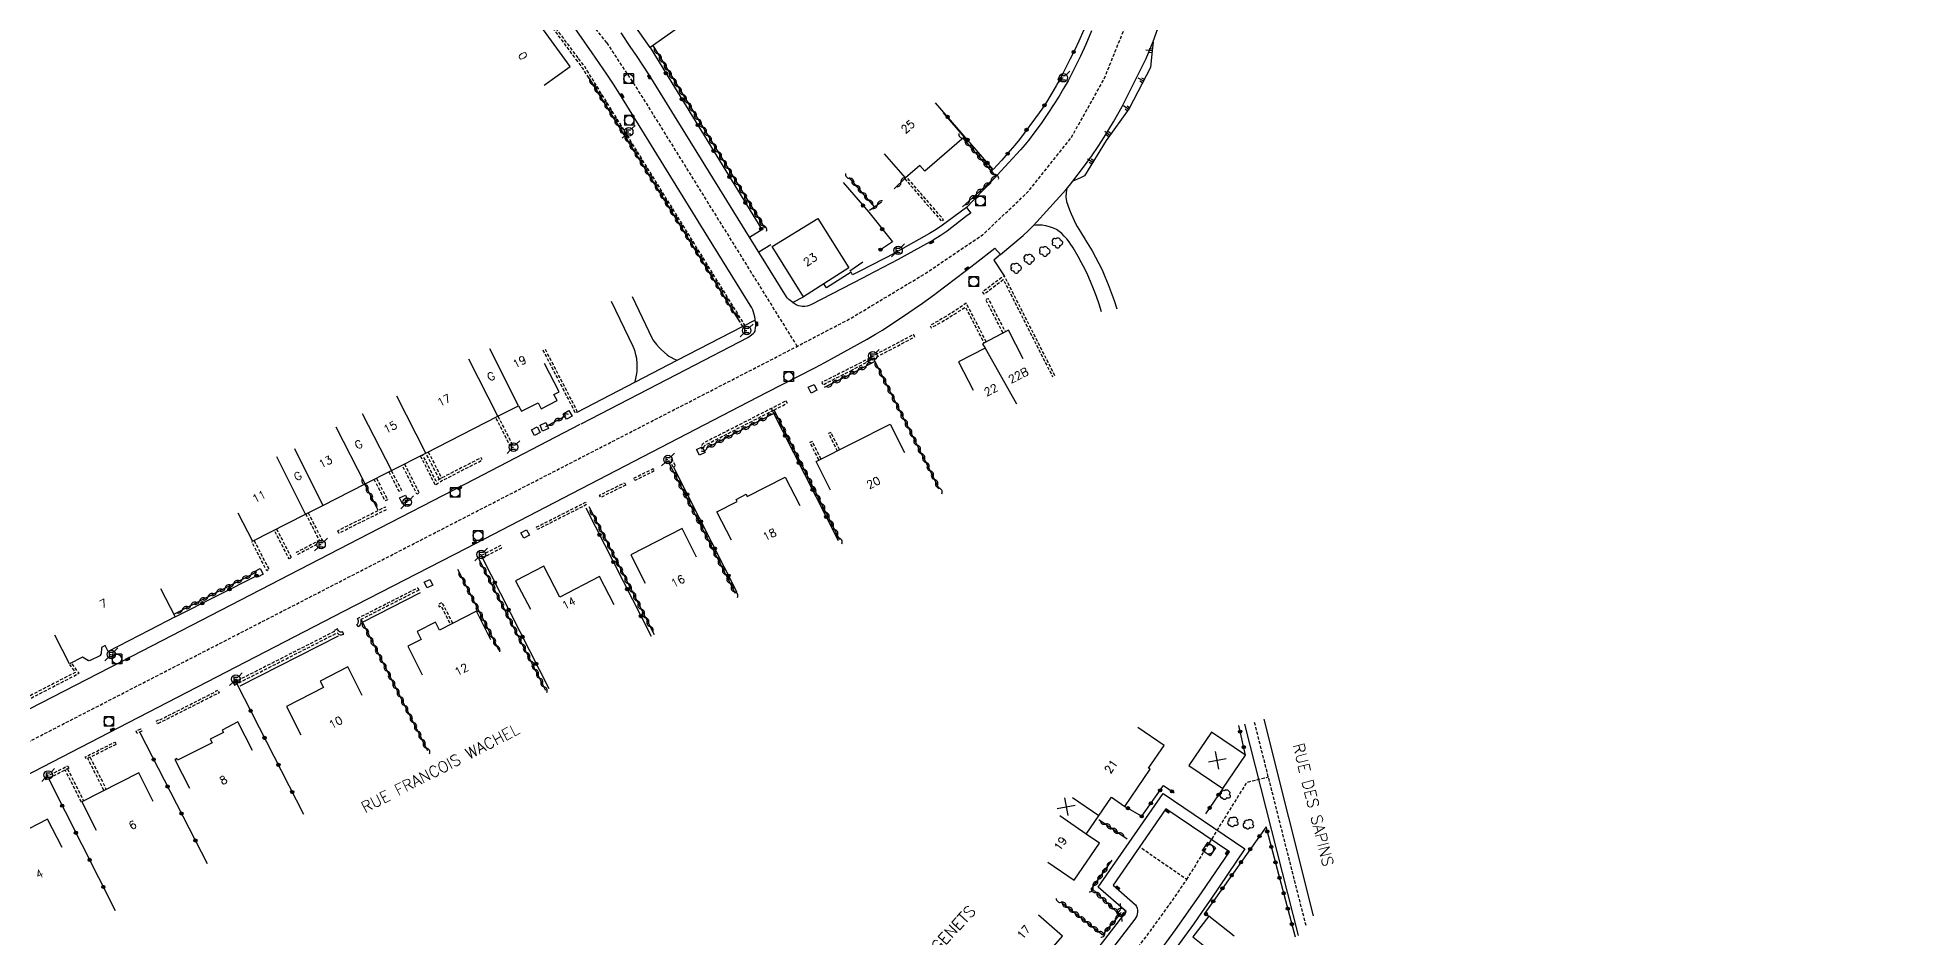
# Model space of a CAD drawing. Header units: millimetres. Extents: x 95999 to 97000, y 132000 to 133000.
# Drawn here: x 96500.4 to 96794.2, y 132411.4 to 132552.1 of the extents above; entities that cross this region are included whole.
import ezdxf
from ezdxf.enums import TextEntityAlignment as Align

# ---------------------------------------------------------------- set-up
doc = ezdxf.new("R2010")
doc.units = ezdxf.units.MM
doc.linetypes.add('DASHED', pattern=[0.75, 0.5, -0.25])
doc.layers.get('0').update_dxf_attribs({"linetype": 'CONTINUOUS'})
for name, color, linetype in [('W0001', 6, 'DASHED'), ('W0008', 7, 'CONTINUOUS'), ('W0100', 7, 'CONTINUOUS'), ('W0112', 1, 'DASHED'), ('W0211', 2, 'CONTINUOUS'), ('W0300', 7, 'CONTINUOUS'), ('W0310', 3, 'CONTINUOUS'), ('W0322', 7, 'CONTINUOUS'), ('W0330', 7, 'CONTINUOUS'), ('W0334', 7, 'CONTINUOUS'), ('W0400', 7, 'CONTINUOUS'), ('W0420', 7, 'CONTINUOUS'), ('W0471', 7, 'CONTINUOUS'), ('W0989', 7, 'CONTINUOUS'), ('W0991', 7, 'CONTINUOUS'), ('W1102', 7, 'CONTINUOUS')]:
    doc.layers.add(name, color=color, linetype=linetype)
doc.styles.get("Standard").update_dxf_attribs({"font": 'romans.shx', "width": 0.85})

# ---------------------------------------------------------------- blocks, each defined once
blk = doc.blocks.new('T300')
for p, q in [((-0.8, 0.51), (-0.86, 0.34)), ((-0.86, 0.34), (-0.86, 0.17)), ((-0.86, 0.17), (-0.74, 0.06)), ((-0.69, 0.63), (-0.8, 0.51)), ((-0.8, -0.06), (-0.74, 0.06)), ((-0.74, 0.06), (-0.69, 0.11)), ((-0.57, 0.69), (-0.69, 0.63)), ((-0.46, 0.69), (-0.57, 0.69)), ((-0.29, 0.63), (-0.46, 0.69)), ((-0.29, 0.63), (-0.17, 0.74)), ((-0.23, 0.57), (-0.29, 0.63)), ((-0.17, 0.74), (-0.06, 0.8)), ((-0.06, 0.8), (0.06, 0.8)), ((0.06, 0.8), (0.23, 0.74)), ((0.23, 0.74), (0.34, 0.63)), ((0.34, 0.63), (0.4, 0.51)), ((0.46, 0.46), (0.34, 0.46)), ((0.4, 0.51), (0.4, 0.46)), ((0.57, 0.4), (0.46, 0.46)), ((0.57, 0.4), (0.69, 0.29)), ((0.69, 0.29), (0.74, 0.17)), ((0.74, 0.06), (0.69, -0.17)), ((0.74, 0.17), (0.74, 0.06)), ((-0.8, -0.17), (-0.8, -0.06)), ((-0.8, -0.23), (-0.8, -0.17)), ((-0.74, -0.34), (-0.8, -0.23)), ((-0.69, -0.4), (-0.74, -0.34)), ((-0.51, -0.46), (-0.69, -0.4)), ((-0.4, -0.46), (-0.51, -0.46)), ((-0.4, -0.46), (-0.34, -0.46)), ((-0.34, -0.46), (-0.34, -0.4)), ((-0.34, -0.51), (-0.34, -0.46)), ((-0.29, -0.63), (-0.34, -0.51)), ((-0.17, -0.74), (-0.29, -0.63)), ((-0.06, -0.8), (-0.17, -0.74)), ((0.06, -0.8), (-0.06, -0.8)), ((0.17, -0.74), (0.06, -0.8)), ((0.23, -0.69), (0.17, -0.74)), ((0.29, -0.46), (0.23, -0.46)), ((0.29, -0.63), (0.23, -0.69)), ((0.46, -0.4), (0.29, -0.46)), ((0.34, -0.51), (0.29, -0.63)), ((0.34, -0.51), (0.34, -0.46)), ((0.57, -0.34), (0.46, -0.4)), ((0.63, -0.29), (0.57, -0.34)), ((0.69, -0.17), (0.63, -0.29))]:
    blk.add_line(p, q)
blk = doc.blocks.new('T400')
for p, q in [((-0.15, 0.3), (0.15, 0.3)), ((-0.15, -0.25), (-0.15, 0.3)), ((-0.15, 0.15), (0.15, 0.15)), ((-0.15, 0), (0.15, 0)), ((0.15, 0.3), (0.15, -0.25)), ((-0.15, -0.15), (0.15, -0.15)), ((-0.15, -0.25), (-0.15, -0.3)), ((-0.15, -0.3), (0.15, -0.3)), ((0.15, -0.3), (0.15, -0.25))]:
    blk.add_line(p, q)
blk = doc.blocks.new('T420')
for p, q in [((0.75, 0.75), (-0.75, 0.75)), ((-0.75, 0.75), (-0.75, -0.75)), ((0.75, 0.75), (0.75, -0.75)), ((0.75, -0.75), (-0.75, -0.75))]:
    blk.add_line(p, q)
blk.add_ellipse((0, 0), major_axis=(-0.53, 0.53), ratio=1, start_param=3.926991, end_param=10.210176)
blk = doc.blocks.new('T471')
for p, q in [((-0.333334, 0.333334), (-0.333334, -0.333334)), ((-0.333334, 0.333334), (0.333334, 0.333334)), ((-0.333334, 0), (0, 0)), ((0.500001, 0.500001), (1.000002, 1.000002)), ((-0.500001, -0.500001), (-1.000002, -1.000002)), ((-0.333334, -0.333334), (0.333334, -0.333334))]:
    blk.add_line(p, q)
blk.add_ellipse((0, 0), major_axis=(0.471405, 0.471405), ratio=1, start_param=5.4977871438, end_param=11.780972451)
blk = doc.blocks.new('t322o')
at = {"color": 0, "linetype": 'Continuous'}
for radius in [0.25, 0.15]:
    blk.add_circle((0, 0), radius, dxfattribs=at)
blk = doc.blocks.new('t310o')
at = {"color": 0, "linetype": 'Continuous'}
for centre, start, end in [((-0.5, 0.38), 216.8699, 323.1304), ((0.5, -0.37), 36.8699, 143.1303)]:
    blk.add_arc(centre, 0.625, start, end, dxfattribs=at)
blk = doc.blocks.new('t991o')
at = {"color": 0, "linetype": 'Continuous'}
for p, q in [((-1, 1), (1, -1)), ((-1, -1), (1, 1))]:
    blk.add_line(p, q, dxfattribs=at)
blk = doc.blocks.new('t211o')
at = {"color": 0, "linetype": 'Continuous'}
for p, q in [((-0.29, 0.5), (-0.29, 0)), ((0, 1), (0, 0)), ((0.29, 0.5), (0.29, 0))]:
    blk.add_line(p, q, dxfattribs=at)
blk = doc.blocks.new('t112o')
at = {"color": 0, "linetype": 'Continuous'}
for p, q in [((-0.5, 0.5), (0.5, 0.5)), ((-0.5, -0.5), (-0.5, 0.5)), ((0.5, 0.5), (0.5, -0.5)), ((0.5, -0.5), (-0.5, -0.5))]:
    blk.add_line(p, q, dxfattribs=at)
blk = doc.blocks.new('t330o')
at = {"color": 0, "linetype": 'Continuous'}
for p, q in [((0.25, -0.25), (-0.25, 0.25)), ((-0.25, -0.25), (0.25, 0.25)), ((-0.25, 0.25), (-0.25, -0.25)), ((0.25, 0.25), (-0.25, 0.25)), ((0.25, -0.25), (0.25, 0.25)), ((-0.25, -0.25), (0.25, -0.25)), ((-0.25, -0.25), (-0.25, -0.25))]:
    blk.add_line(p, q, dxfattribs=at)

msp = doc.modelspace()

# ---------------------------------------------------------------- linework, layer by layer
at = {"layer": 'W0001', "flags": 128}
for points in [[(96488.79, 132436.78), (96615.78, 132502.15), (96627.32, 132508.17), (96638.92, 132515.15), (96648.05, 132521.3), (96655.24, 132528.13), (96661.87, 132536.49), (96666.99, 132545.62), (96670.77, 132555.01), (96673.27, 132563.36), (96675.14, 132571.99), (96676.58, 132585.27), (96679.93, 132613.83), (96683.1, 132641.82), (96687.37, 132674), (96689.3, 132688.72), (96691.39, 132698.32), (96693.9, 132706.19), (96697.27, 132714.28), (96700.96, 132721.08), (96704.73, 132726.58), (96709.5, 132731.77), (96715.2, 132736.84), (96721.81, 132741.55), (96727.83, 132744.85), (96737.14, 132749.28), (96778.84, 132768.54), (96794.21, 132780.5)], [(96589.28, 132551.28), (96594.79, 132542.88), (96619.01, 132503.84)], [(96698.54, 132413.29), (96690.47, 132445.16)], [(96679.91, 132420.47), (96689.33, 132435.7), (96692.66, 132436.54)]]:
    msp.add_lwpolyline(points, dxfattribs=at)
for points in [[(96589.28, 132551.28), (96533.41, 132624.01, 0.387901), (96512.11, 132627.74), (96473.01, 132600.24), (96436.04, 132574.25), (96427.83, 132568.46), (96388.22, 132540.52)], [(96547.82, 132321.72), (96597.75, 132346.36), (96603.16, 132349.04, 0.045221), (96619.01, 132359.09), (96628.81, 132366.42, 0.080887), (96679.67, 132420.12), (96679.91, 132420.47), (96672.54, 132425.56)]]:
    msp.add_lwpolyline(points, format="xyb", dxfattribs=at)
at = {"layer": 'W0008'}
for points in [[(96587.03, 132549.73), (96584.63, 132553.16), (96582.83, 132555.57)], [(96697.36, 132411.75), (96688.96, 132444.78)], [(96699.73, 132414.83), (96691.98, 132445.55)]]:
    msp.add_lwpolyline(points, dxfattribs=at)
at = {"layer": 'W0008', "flags": 128}
for points in [[(96490.87, 132432.77), (96511.55, 132443.49), (96548.23, 132462.44), (96567.36, 132472.31), (96614.27, 132496.61), (96621.81, 132500.5), (96623.34, 132501.31), (96624.87, 132502.14), (96629.99, 132504.97), (96630.23, 132505.1), (96631.29, 132505.73), (96632.35, 132506.39), (96633.84, 132507.35), (96635.32, 132508.33), (96638.63, 132510.6), (96640.47, 132511.93), (96640.73, 132512.13), (96645.27, 132515.58), (96646.85, 132516.8), (96649.9, 132519.19), (96650.81, 132518.18), (96654.34, 132521.16), (96655.17, 132521.94), (96655.96, 132522.75), (96658.5, 132525.53), (96661.02, 132528.32), (96661.58, 132528.97), (96662.13, 132529.65), (96663.63, 132531.62), (96665.09, 132533.62), (96666.08, 132535.07), (96667.02, 132536.55), (96668.44, 132538.93), (96669.8, 132541.34), (96670.18, 132542.06), (96673.13, 132547.99), (96673.54, 132548.85), (96673.93, 132549.71), (96674.3, 132550.59), (96674.64, 132551.47), (96675.65, 132554.28)], [(96665.04, 132553.14), (96664.12, 132551.02), (96663.29, 132549.2), (96662.43, 132547.41), (96661.91, 132546.37), (96661.36, 132545.35), (96660.67, 132544.15), (96659.95, 132542.96), (96659.1, 132541.6), (96658.22, 132540.26), (96657.14, 132538.69), (96656.03, 132537.14), (96655.35, 132536.25), (96654.65, 132535.39), (96653.91, 132534.56), (96648.47, 132528.63), (96647.65, 132527.76), (96645.5, 132525.56), (96646.15, 132524.68), (96645.62, 132524.27), (96642.45, 132521.84), (96641.38, 132521.12), (96640.28, 132520.45), (96635.29, 132517.65), (96634.8, 132517.39), (96630.03, 132514.92), (96629.35, 132514.56), (96621.16, 132510.32), (96620.89, 132510.2), (96620.6, 132510.12), (96620.22, 132510.07), (96619.84, 132510.06), (96619.54, 132510.1), (96619.25, 132510.18), (96618.89, 132510.33), (96618.56, 132510.52), (96618.14, 132510.83), (96617.75, 132511.16), (96617.55, 132511.37), (96617.38, 132511.6), (96611.6, 132520.91), (96595.92, 132546.27), (96595.9, 132546.3), (96593.93, 132549.29), (96593.07, 132550.56), (96591.52, 132552.83)], [(96585.28, 132491.71), (96601.68, 132500.2), (96611.31, 132505.24), (96611.71, 132505.48), (96612.18, 132505.83), (96612.29, 132505.94), (96612.38, 132506.07), (96612.45, 132506.21), (96612.49, 132506.36), (96612.54, 132506.69), (96612.57, 132507.03), (96612.56, 132507.36), (96612.54, 132507.69), (96612.42, 132508.43), (96612.24, 132509.16), (96612.11, 132509.53), (96611.93, 132509.88), (96605.09, 132520.96), (96591.35, 132543.24), (96590.32, 132544.83), (96589.28, 132546.41), (96588.16, 132548.07), (96587.03, 132549.73)], [(96661.18, 132528.54), (96661.08, 132527.88), (96661.03, 132527.21), (96661.06, 132526.85), (96661.14, 132526.5), (96661.61, 132525.18), (96661.86, 132524.55), (96662.58, 132522.94), (96662.78, 132522.55), (96663.28, 132521.76), (96664.05, 132520.56), (96664.11, 132520.46), (96665.11, 132518.75), (96665.66, 132517.78), (96666.18, 132516.79), (96666.67, 132515.78), (96667.12, 132514.76), (96667.63, 132513.52), (96668.11, 132512.27), (96668.56, 132511), (96668.97, 132509.72)], [(96645.5, 132525.56), (96641.76, 132522.76), (96640.76, 132522.08), (96639.72, 132521.46), (96634.72, 132518.66), (96634.27, 132518.41), (96628.93, 132515.65), (96627.66, 132515), (96627.45, 132515.41), (96623.62, 132512.96), (96623.18, 132513.61)], [(96666.59, 132509.25), (96666.2, 132510.45), (96665.79, 132511.63), (96665.34, 132512.81), (96664.87, 132513.97), (96664.43, 132514.97), (96663.96, 132515.95), (96663.46, 132516.91), (96662.94, 132517.86), (96662.14, 132519.25), (96662.07, 132519.37), (96661.81, 132519.77), (96661.53, 132520.15), (96661.16, 132520.62), (96660.77, 132521.08), (96660.39, 132521.46), (96659.98, 132521.8), (96659.54, 132522.08), (96659.07, 132522.32), (96658.78, 132522.43), (96658.48, 132522.52), (96657.89, 132522.65), (96657.29, 132522.76), (96657.03, 132522.79), (96656.77, 132522.8), (96656.36, 132522.78), (96655.96, 132522.75)], [(96611.6, 132520.91), (96613.5, 132522.1)], [(96614.92, 132519.72), (96613.07, 132518.54)], [(96650.81, 132518.18), (96649.76, 132517.29), (96651.39, 132514.88)], [(96593.71, 132498.32), (96593.85, 132498.81), (96593.96, 132499.31), (96594.01, 132499.61), (96594.03, 132499.92), (96594.04, 132500.67), (96594.03, 132501.41), (96594.01, 132501.67), (96593.97, 132501.93), (96593.85, 132502.49), (96593.7, 132503.05), (96593.57, 132503.43), (96593.41, 132503.79), (96590.04, 132510.83)], [(96593.27, 132511.62), (96596.37, 132505.08), (96596.48, 132504.87), (96596.62, 132504.67), (96597.04, 132504.14), (96597.49, 132503.63), (96597.84, 132503.28), (96598.73, 132502.49), (96599, 132502.29), (96599.28, 132502.13), (96599.78, 132501.89), (96600.3, 132501.69)], [(96618.3, 132510.69), (96620.01, 132511.6)], [(96584.5, 132493.61), (96584.68, 132493.57), (96600.3, 132501.69), (96610.5, 132506.93), (96612.52, 132508)], [(96486.72, 132440.79), (96515.18, 132455.47), (96550.53, 132473.75), (96568.71, 132483.13), (96585.11, 132491.66)]]:
    msp.add_lwpolyline(points, dxfattribs=at)
at = {"layer": 'W0008'}
msp.add_lwpolyline([(96630.66, 132363.97, 0.080905), (96682.21, 132418.4), (96686.56, 132424.83), (96676.66, 132431.53), (96668.42, 132419.6), (96671.88, 132416.55, -0.343927), (96671.77, 132414.29), (96666.2, 132407.05, -0.063707)], format="xyb", dxfattribs=at)
at = {"layer": 'W0100'}
for points in [[(96579.5, 132544.67), (96583.55, 132547.61), (96576.91, 132556.77), (96572.86, 132553.83)], [(96658.2, 132423.22), (96662.32, 132420.39), (96666.28, 132426.17), (96664.2, 132427.6), (96668.14, 132433.36), (96670.23, 132431.92), (96674.2, 132437.71), (96673.94, 132437.88), (96676.37, 132441.44), (96672.25, 132444.26)], [(96642.93, 132399.08), (96646.7, 132395.79), (96651.32, 132401.09), (96649.43, 132402.73), (96654.01, 132407.99), (96655.9, 132406.35), (96660.5, 132411.62), (96656.73, 132414.91)], [(96687.3, 132411.63), (96683.38, 132414.73), (96680.83, 132411.5), (96684.76, 132408.41)]]:
    msp.add_lwpolyline(points, dxfattribs=at)
at = {"layer": 'W0100', "flags": 128}
for points in [[(96600.15, 132553.44), (96596.05, 132550.58), (96593.49, 132554.25), (96593.49, 132554.25)], [(96641.85, 132540.32), (96645.13, 132536.54), (96645.13, 132536.54), (96638.99, 132531.24), (96638.99, 132531.24), (96638.22, 132532.13), (96635.95, 132530.16), (96632.68, 132533.94)], [(96654.37, 132501.9), (96652.07, 132506.34), (96648, 132504.24), (96648.39, 132503.56), (96644.25, 132501.42), (96646.55, 132496.98)], [(96531.66, 132477.8), (96533.95, 132473.36), (96542.22, 132477.62), (96544.94, 132478.94), (96551.56, 132482.32), (96555.65, 132484.43), (96561.01, 132487.15), (96572.25, 132492.9), (96575.52, 132494.55), (96575.97, 132493.69), (96578.56, 132495), (96579.04, 132494.06), (96581.53, 132495.35), (96581.53, 132495.35), (96581.04, 132496.32), (96581.85, 132496.74), (96579.56, 132501.18)], [(96624.26, 132481.37), (96622, 132485.83), (96633.57, 132491.69), (96635.83, 132487.23)], [(96608.76, 132473.52), (96606.5, 132477.97), (96609.66, 132479.58), (96609.48, 132479.91), (96611.07, 132480.74), (96611.07, 132480.74), (96611.25, 132480.38), (96617.18, 132483.39), (96619.45, 132478.93)], [(96603.32, 132470.88), (96601.05, 132475.34), (96593.03, 132471.25), (96595.3, 132466.79)], [(96590.43, 132463.41), (96588.13, 132467.85), (96581.96, 132464.65), (96579.45, 132469.48), (96579.45, 132469.48), (96575.04, 132467.19), (96577.35, 132462.76)], [(96519.58, 132465.97), (96521.87, 132461.53), (96517.84, 132459.45), (96511.4, 132456.15), (96510.93, 132457.05), (96510.35, 132456.76), (96510.35, 132456.76), (96510.27, 132455.7), (96510.13, 132455.63), (96510.18, 132455.53), (96508.49, 132454.65), (96508.44, 132454.75), (96508.29, 132454.68), (96507.37, 132455.25), (96507.37, 132455.25), (96505.33, 132454.21), (96503.06, 132458.66)], [(96571.2, 132457.97), (96568.92, 132462.42), (96563.17, 132459.47), (96562.54, 132460.71), (96559.65, 132459.24), (96559.65, 132459.24), (96560.28, 132458.02), (96558.19, 132456.95), (96560.47, 132452.5)], [(96551.09, 132449.27), (96548.81, 132453.72), (96544.49, 132451.51), (96544.49, 132451.51), (96545.01, 132450.49), (96539.23, 132447.53), (96541.51, 132443.08)], [(96533.95, 132440.66), (96531.66, 132445.11), (96529.22, 132443.85), (96529.42, 132443.45), (96527.35, 132442.4), (96527.62, 132441.86), (96522.34, 132439.22), (96522.22, 132439.16), (96522.11, 132439.39), (96521.79, 132439.24), (96524.08, 132434.79)], [(96518.42, 132432.69), (96516.16, 132437.15), (96507.27, 132432.65), (96509.53, 132428.19)], [(96504.21, 132425.48), (96501.93, 132429.93), (96492.98, 132425.34), (96495.25, 132420.89)]]:
    msp.add_lwpolyline(points, dxfattribs=at)
for points in [[(96622.26, 132523.84), (96627.12, 132516.12), (96620.01, 132511.6), (96615.15, 132519.42)], [(96680.25, 132438.31), (96685.56, 132434.73), (96689.09, 132439.95), (96683.79, 132443.53)]]:
    msp.add_lwpolyline(points, close=True, dxfattribs=at)
at = {"layer": 'W0112'}
msp.add_lwpolyline([(96584.8, 132548.95), (96576.23, 132560.46), (96575.91, 132560.23), (96584.46, 132548.69)], dxfattribs=at)
at = {"layer": 'W0112', "flags": 128}
for points in [[(96584.46, 132548.69), (96585.49, 132547.33), (96610.5, 132506.93), (96610.86, 132507.15), (96585.84, 132547.57), (96584.8, 132548.95)], [(96635.83, 132530.06), (96641.6, 132523.38), (96641.91, 132523.64), (96636.13, 132530.32)], [(96659.31, 132499.25), (96651.39, 132514.88), (96647.97, 132512.32), (96648.21, 132512), (96651.24, 132514.27), (96658.95, 132499.07)], [(96651.21, 132505.9), (96648.49, 132511.16), (96648.84, 132511.34), (96651.57, 132506.08)], [(96648.59, 132504.54), (96645.46, 132510.57), (96644.08, 132509.64), (96642.68, 132508.76), (96641.24, 132507.9), (96639.78, 132507.08), (96639.97, 132506.73), (96641.44, 132507.55), (96642.89, 132508.42), (96644.3, 132509.31), (96645.31, 132509.98), (96648.23, 132504.35)], [(96579.29, 132503.29), (96584.32, 132493.52), (96584.68, 132493.7), (96579.64, 132503.47)], [(96572.29, 132492.92), (96574.56, 132488.44), (96574.2, 132488.26), (96571.94, 132492.74)], [(96625.67, 132487.69), (96624.3, 132490.39), (96623.94, 132490.21), (96625.31, 132487.51)], [(96561.39, 132487.34), (96563.48, 132483.25)], [(96622.77, 132486.22), (96621.38, 132488.97), (96621.02, 132488.79), (96622.41, 132486.04)], [(96555.62, 132484.41), (96557.21, 132481.34), (96556.85, 132481.16), (96555.26, 132484.23)], [(96557.68, 132485.46), (96559.99, 132480.91), (96559.63, 132480.73), (96557.32, 132485.28)], [(96560.16, 132486.72), (96562.46, 132482.18), (96563.48, 132482.8), (96569.86, 132486.07), (96569.68, 132486.43), (96563.29, 132483.15), (96562.62, 132482.75), (96560.52, 132486.9)], [(96563.13, 132483.05), (96561.03, 132487.16)], [(96553.3, 132483.22), (96555.05, 132479.84), (96554.69, 132479.66), (96552.95, 132483.03)], [(96542.62, 132477.83), (96544.92, 132473.37), (96541.01, 132471.29), (96540.83, 132471.64), (96544.39, 132473.54), (96542.27, 132477.65)], [(96534.18, 132473.48), (96536.52, 132468.94), (96536.16, 132468.76), (96533.82, 132473.3)], [(96537.69, 132475.29), (96540.01, 132470.78), (96539.66, 132470.6), (96537.34, 132475.11)], [(96565.24, 132460.53), (96563.57, 132463.79), (96562.95, 132463.49), (96563.12, 132463.13), (96563.39, 132463.26), (96564.88, 132460.35)], [(96505.34, 132454.12), (96506.25, 132452.86), (96493.91, 132446.5), (96494.09, 132446.14), (96506.84, 132452.72), (96505.67, 132454.35)], [(96507.2, 132432.61), (96504.67, 132437.61)], [(96505.03, 132437.79), (96507.56, 132432.79)], [(96510.73, 132434.4), (96508.2, 132439.4)], [(96508.56, 132439.58), (96511.09, 132434.58)]]:
    msp.add_lwpolyline(points, dxfattribs=at)
for points in [[(96627.4, 132500.03), (96637.4, 132505.32), (96637.21, 132505.67), (96631.05, 132502.42), (96631.07, 132502.35), (96622.87, 132498.18), (96623.05, 132497.82)], [(96615.4, 132493.87), (96617.5, 132494.96), (96617.32, 132495.32), (96614.98, 132494.11), (96607.43, 132490.26), (96604.45, 132488.73), (96604.33, 132488.64), (96604.19, 132488.48), (96604.13, 132488.37), (96604.08, 132488.12), (96604.09, 132487.97), (96604.16, 132487.79), (96604.51, 132487.97), (96604.48, 132488.07), (96604.48, 132488.08), (96604.51, 132488.25), (96604.6, 132488.35), (96604.64, 132488.37), (96604.64, 132488.37), (96607.61, 132489.9)], [(96596.71, 132484.36), (96593.69, 132482.88), (96593.52, 132483.24), (96596.54, 132484.72)], [(96599.68, 132484.93), (96599.3, 132485.65), (96598.94, 132485.46), (96598.76, 132485.81), (96599.47, 132486.19), (96600.03, 132485.12)], [(96592.26, 132482.16), (96588.35, 132480.21), (96588.17, 132480.57), (96592.08, 132482.52)], [(96547.24, 132474.99), (96547.41, 132474.63), (96554.9, 132478.36), (96554.72, 132478.72)], [(96586.14, 132479.1), (96578.46, 132475.2), (96578.28, 132475.56), (96585.96, 132479.46)], [(96569.83, 132470.77), (96572.89, 132472.33), (96572.71, 132472.69), (96569.65, 132471.13)], [(96519.4, 132444.97), (96519.11, 132444.82), (96518.89, 132445.26), (96519.25, 132445.45), (96519.29, 132445.36), (96519.37, 132445.4), (96528.2, 132449.86), (96528.17, 132449.93), (96528.53, 132450.11), (96528.75, 132449.69), (96528.73, 132449.68), (96528.73, 132449.68), (96528.73, 132449.68), (96519.4, 132444.97), (96519.4, 132444.97)], [(96516.64, 132443.67), (96515.93, 132443.33), (96515.76, 132443.69), (96516.47, 132444.03)], [(96512.63, 132441.61), (96507.99, 132439.3), (96507.82, 132439.65), (96512.45, 132441.97)], [(96505.23, 132437.89), (96501.69, 132436.08), (96501.51, 132436.44), (96505.04, 132438.25)]]:
    msp.add_lwpolyline(points, close=True, dxfattribs=at)
at = {"layer": 'W0112'}
for points in [[(96550.89, 132460.78), (96550.87, 132460.58), (96550.82, 132460.4), (96550.72, 132460.24), (96550.59, 132460.1), (96550.44, 132460), (96550.24, 132460.34), (96550.33, 132460.41), (96550.41, 132460.49), (96550.45, 132460.56), (96550.47, 132460.64), (96550.49, 132460.78), (96550.48, 132460.94), (96550.43, 132461.1), (96550.32, 132461.29), (96559.75, 132466.1), (96559.93, 132465.74), (96550.85, 132461.11)], [(96547.25, 132458.94), (96547.45, 132458.8), (96547.63, 132458.74), (96547.83, 132458.73), (96548.01, 132458.77), (96548.19, 132458.84), (96548, 132459.19), (96547.9, 132459.15), (96547.79, 132459.13), (96547.71, 132459.13), (96547.64, 132459.16), (96547.5, 132459.25), (96547.37, 132459.38), (96547.28, 132459.5), (96547.21, 132459.66), (96546.67, 132459.38), (96546.73, 132459.26), (96531.65, 132451.6), (96531.31, 132451.43), (96531.27, 132451.51), (96530.91, 132451.33), (96531.14, 132450.89), (96531.78, 132451.22), (96547.15, 132459.03)]]:
    msp.add_lwpolyline(points, close=True, dxfattribs=at)
at = {"layer": 'W0211', "flags": 128}
msp.add_lwpolyline([(96674.66, 132551.37), (96674.51, 132550.07), (96674.22, 132547.44), (96670.91, 132541.02), (96667.29, 132536.04), (96663.93, 132530.48), (96663.29, 132530.18), (96662.13, 132529.65)], dxfattribs=at)
at = {"layer": 'W0310', "flags": 128}
for points in [[(96596.47, 132550.85), (96613.92, 132522.36)], [(96610.03, 132507.75), (96586.44, 132545.95)], [(96644.85, 132525.67), (96650.13, 132530.4), (96644.95, 132536.39)], [(96631.19, 132525.57), (96627.15, 132530.24)], [(96634.17, 132528.45), (96635.95, 132530.16)], [(96630.35, 132525.11), (96632.2, 132526.43)], [(96631.16, 132501.46), (96627.63, 132499.59), (96623.28, 132497.38)], [(96631, 132501.76), (96641.23, 132481.58)], [(96615.62, 132493.43), (96607.84, 132489.46), (96604.87, 132487.93)], [(96615.37, 132493.93), (96625.67, 132473.62)], [(96579.78, 132491.32), (96582.94, 132493)], [(96599.03, 132485.51), (96609.35, 132465.26)], [(96553.57, 132478.22), (96551.49, 132482.28)], [(96586.49, 132478.78), (96596.69, 132458.77)], [(96569.27, 132470.66), (96579.74, 132450.1)], [(96521.64, 132461.97), (96534.64, 132468.59)], [(96565.97, 132469.01), (96572.42, 132456.34)], [(96550.9, 132461.06), (96561.3, 132440.65)]]:
    msp.add_lwpolyline(points, dxfattribs=at)
at = {"layer": 'W0310'}
for points in [[(96560.16, 132465.29), (96551.08, 132460.67)], [(96532.01, 132450.77), (96547.37, 132458.58)], [(96666.18, 132429.85), (96670.59, 132426.83)], [(96660.29, 132416.92), (96666.79, 132411.86), (96669.47, 132414.98), (96665.05, 132419.06), (96668.26, 132423.49)]]:
    msp.add_lwpolyline(points, dxfattribs=at)
at = {"layer": 'W0322', "flags": 128}
for points in [[(96663.8, 132553.3), (96663.02, 132551.53), (96662.35, 132550.09), (96661.66, 132548.67), (96660.97, 132547.32), (96660.27, 132545.98), (96659.48, 132544.55), (96658.66, 132543.13), (96657.97, 132542), (96657.26, 132540.89), (96656.87, 132540.34), (96653.75, 132536.17), (96653.06, 132535.29), (96652.34, 132534.43), (96651.03, 132532.94), (96649.68, 132531.47), (96640.64, 132541.92)], [(96596.05, 132550.58), (96613.5, 132522.1)], [(96626.21, 132529.43), (96630.22, 132524.81), (96633.91, 132520.2), (96631.88, 132518.84)], [(96627.25, 132515.63), (96629.31, 132517.03)], [(96614.98, 132494.11), (96625.44, 132473.5)], [(96599.72, 132484.93), (96609.63, 132465.4)], [(96586, 132478.59), (96596.22, 132458.53)], [(96569.65, 132471.13), (96580.23, 132450.35)], [(96521.87, 132461.53), (96534.87, 132468.14)], [(96531.49, 132451.08), (96541.92, 132430.72)], [(96516.32, 132443.47), (96526.86, 132423.01)], [(96502.06, 132436.26), (96512.49, 132415.65)]]:
    msp.add_lwpolyline(points, dxfattribs=at)
at = {"layer": 'W0322'}
for points in [[(96689.09, 132439.95), (96688.02, 132444.55)], [(96670.24, 132431.92), (96672.87, 132430.37), (96676.26, 132435.17), (96677.96, 132434.04)], [(96685.56, 132434.73), (96682.83, 132430.73)], [(96696.88, 132411.45), (96692.29, 132428.71), (96682.73, 132415.23), (96683.38, 132414.73)]]:
    msp.add_lwpolyline(points, dxfattribs=at)
at = {"layer": 'W0334'}
msp.add_lwpolyline([(96664.81, 132408.13), (96670.43, 132415.42, 0.150918), (96670.46, 132415.46), (96666.08, 132419.31), (96676.2, 132433.95), (96689, 132425.3), (96683.66, 132417.42, -0.080916), (96631.72, 132362.57)], format="xyb", dxfattribs=at)
at = {"layer": 'W1102', "flags": 128}
for points in [[(96575.52, 132494.55), (96571.01, 132503.47)], [(96648.39, 132503.56), (96653.31, 132494.86)], [(96572.25, 132492.9), (96567.72, 132501.81)], [(96551.09, 132493.33), (96555.65, 132484.43)], [(96561.01, 132487.15), (96556.47, 132496.06)], [(96551.56, 132482.32), (96546.99, 132491.21)], [(96540.49, 132487.89), (96544.94, 132478.94)], [(96542.22, 132477.62), (96537.76, 132486.57)], [(96662.04, 132433.3), (96666.17, 132430.48)], [(96664.2, 132427.6), (96660.07, 132430.42)]]:
    msp.add_lwpolyline(points, dxfattribs=at)

# ---------------------------------------------------------------- block references
at = {"layer": 'W0112'}
for p, rotation in [((96621.44, 132497.2), 205.4304602067169), ((96583.18, 132493.11), 28.62752190909692), ((96578.21, 132490.58), 27.7683905844539), ((96579.52, 132491.25), 24.04926460013906), ((96603.98, 132487.48), 206.9695463044627), ((96557.6, 132479.91), 26.27722591141719), ((96576.56, 132474.5), 208.0493564030266), ((96534.94, 132468.41), 27.60497301489257), ((96561.45, 132466.74), 206.8630099012611)]:
    msp.add_blockref('t112o', p, dxfattribs=dict(at, rotation=rotation))
at = {"layer": 'W0211'}
for p, rotation in [((96674.51, 132550.07), 83.55803505999025), ((96673.14, 132545.35), 62.77585730417021), ((96670.84, 132540.91), 53.95384033045649), ((96667.9, 132536.87), 53.95384033050676), ((96665.24, 132532.64), 58.85168618128453)]:
    msp.add_blockref('t211o', p, dxfattribs=dict(at, rotation=rotation))
at = {"layer": 'W0300'}
for p in [(96659.73, 132520), (96653.29, 132516.03), (96655.33, 132517.44), (96657.76, 132518.66)]:
    msp.add_blockref('T300', p, dxfattribs=at)
at = {"layer": 'W0300', "rotation": 52.70724065416269}
for p in [(96686, 132433.79), (96687.2, 132429.53), (96689.62, 132429.15)]:
    msp.add_blockref('T300', p, dxfattribs=at)
at = {"layer": 'W0310'}
for p, rotation in [((96597.26, 132549.57), 301.4968919965618), ((96598.04, 132548.29), 301.4968919965618), ((96598.82, 132547.01), 301.4968919965618), ((96599.61, 132545.73), 301.4968919965618), ((96587.17, 132544.76), 121.6972072620624), ((96587.96, 132543.49), 121.6972072620624), ((96588.75, 132542.21), 121.6972072620624), ((96600.39, 132544.45), 301.4968919965618), ((96601.17, 132543.17), 301.4968919965618), ((96589.54, 132540.93), 121.6972072620624), ((96590.33, 132539.66), 121.6972072620624), ((96601.96, 132541.89), 301.4968919965618), ((96602.74, 132540.61), 301.4968919965618), ((96603.52, 132539.33), 301.4968919965618), ((96591.11, 132538.38), 121.6972072620624), ((96591.9, 132537.11), 121.6972072620624), ((96604.31, 132538.06), 301.4968919965618), ((96605.09, 132536.78), 301.4968919965618), ((96644.95, 132536.38), 130.872561698318), ((96592.69, 132535.83), 121.6972072620624), ((96593.48, 132534.55), 121.6972072620624), ((96605.88, 132535.5), 301.4968919965618), ((96606.66, 132534.22), 301.4968919965618), ((96645.93, 132535.25), 130.872561698318), ((96646.91, 132534.12), 130.872561698318), ((96594.27, 132533.28), 121.6972072620624), ((96595.06, 132532), 121.6972072620624), ((96595.84, 132530.72), 121.6972072620624), ((96607.44, 132532.94), 301.4968919965618), ((96608.23, 132531.66), 301.4968919965618), ((96647.89, 132532.98), 130.872561698318), ((96648.87, 132531.85), 130.872561698318), ((96649.86, 132530.71), 130.872561698318), ((96596.63, 132529.45), 121.6972072620624), ((96597.42, 132528.17), 121.6972072620624), ((96609.01, 132530.38), 301.4968919965618), ((96609.79, 132529.1), 301.4968919965618), ((96610.58, 132527.82), 301.4968919965618), ((96627.26, 132530.11), 130.8725616983157), ((96628.24, 132528.97), 130.8725616983157), ((96629.23, 132527.84), 130.8725616983157), ((96635.25, 132529.49), 43.96622279558994), ((96647.08, 132527.68), 41.83039667932857), ((96648.2, 132528.68), 41.83039667932857), ((96649.32, 132529.68), 41.83039667932857), ((96598.21, 132526.9), 121.6972072620624), ((96599, 132525.62), 121.6972072620624), ((96611.36, 132526.54), 301.4968919965618), ((96612.15, 132525.27), 301.4968919965618), ((96630.21, 132526.7), 130.8725616983157), ((96631.57, 132525.98), 35.6103544277429), ((96645.96, 132526.68), 41.83039667932857), ((96599.78, 132524.34), 121.6972072620624), ((96600.57, 132523.07), 121.6972072620624), ((96601.36, 132521.79), 121.6972072620624), ((96612.93, 132523.99), 301.4968919965618), ((96613.71, 132522.71), 301.4968919965618), ((96602.15, 132520.51), 121.6972072620624), ((96602.94, 132519.24), 121.6972072620624), ((96603.73, 132517.96), 121.6972072620624), ((96604.51, 132516.69), 121.6972072620624), ((96605.3, 132515.41), 121.6972072620624), ((96606.09, 132514.13), 121.6972072620624), ((96606.88, 132512.86), 121.6972072620624), ((96607.67, 132511.58), 121.6972072620624), ((96608.45, 132510.3), 121.6972072620624), ((96609.24, 132509.03), 121.6972072620624), ((96625.84, 132498.68), 206.9715259069), ((96627.18, 132499.36), 206.9715259069), ((96628.51, 132500.05), 207.8691633183255), ((96629.83, 132500.75), 207.8691633183255), ((96631.68, 132500.43), 296.8750516800847), ((96632.36, 132499.09), 296.8750516800847), ((96624.5, 132498), 206.9715259069), ((96633.04, 132497.75), 296.8750516800847), ((96633.71, 132496.41), 296.8750516800847), ((96582.43, 132492.73), 27.96532043361895), ((96614.29, 132492.75), 207.0277763739007), ((96616.05, 132492.59), 296.896347033122), ((96634.39, 132495.07), 296.8750516800847), ((96635.07, 132493.74), 296.8750516800847), ((96635.75, 132492.4), 296.8750516800847), ((96581.1, 132492.03), 27.96532043361895), ((96608.94, 132490.02), 207.0277763739007), ((96610.28, 132490.7), 207.0277763739007), ((96611.62, 132491.38), 207.0277763739007), ((96612.95, 132492.06), 207.0277763739007), ((96616.72, 132491.26), 296.896347033122), ((96617.4, 132489.92), 296.896347033122), ((96636.43, 132491.06), 296.8750516800847), ((96637.11, 132489.72), 296.8750516800847), ((96604.94, 132487.96), 207.2172093662716), ((96606.27, 132488.65), 207.2172093662716), ((96607.61, 132489.34), 207.2172093662716), ((96618.08, 132488.58), 296.896347033122), ((96618.76, 132487.24), 296.896347033122), ((96637.78, 132488.38), 296.8750516800847), ((96638.46, 132487.05), 296.8750516800847), ((96599.71, 132484.17), 297.0061527902157), ((96619.44, 132485.91), 296.896347033122), ((96620.12, 132484.57), 296.896347033122), ((96639.14, 132485.71), 296.8750516800847), ((96639.82, 132484.37), 296.8750516800847), ((96551.52, 132482.22), 117.0509160596595), ((96552.2, 132480.89), 117.0509160596595), ((96600.39, 132482.84), 297.0061527902157), ((96601.07, 132481.5), 297.0061527902157), ((96620.8, 132483.23), 296.896347033122), ((96621.47, 132481.89), 296.896347033122), ((96622.15, 132480.55), 296.896347033122), ((96640.5, 132483.03), 296.8750516800847), ((96641.17, 132481.69), 296.8750516800847), ((96552.89, 132479.55), 117.0509160596595), ((96601.75, 132480.16), 297.0061527902157), ((96602.43, 132478.83), 297.0061527902157), ((96603.11, 132477.49), 297.0061527902157), ((96622.83, 132479.22), 296.896347033122), ((96623.51, 132477.88), 296.896347033122), ((96587.17, 132477.45), 297.0061527902452), ((96587.85, 132476.11), 297.0061527902452), ((96588.53, 132474.77), 297.0061527902452), ((96603.79, 132476.16), 297.0061527902157), ((96604.48, 132474.82), 297.0061527902157), ((96624.19, 132476.54), 296.896347033122), ((96624.87, 132475.2), 296.896347033122), ((96589.21, 132473.44), 297.0061527902452), ((96589.9, 132472.1), 297.0061527902452), ((96605.16, 132473.48), 297.0061527902157), ((96605.84, 132472.15), 297.0061527902157), ((96625.55, 132473.87), 296.896347033122), ((96569.95, 132469.32), 296.9969649012226), ((96590.58, 132470.76), 297.0061527902452), ((96591.26, 132469.43), 297.0061527902452), ((96606.52, 132470.81), 297.0061527902157), ((96607.2, 132469.47), 297.0061527902157), ((96529.66, 132466.05), 26.98067443322724), ((96531, 132466.73), 26.98067443322724), ((96532.33, 132467.42), 26.98067443322724), ((96533.67, 132468.1), 26.98067443322724), ((96566.65, 132467.68), 296.9969649011799), ((96567.33, 132466.34), 296.9969649011799), ((96570.63, 132467.99), 296.9969649012226), ((96571.31, 132466.65), 296.9969649012226), ((96591.94, 132468.09), 297.0061527902452), ((96592.62, 132466.75), 297.0061527902452), ((96607.88, 132468.14), 297.0061527902157), ((96608.56, 132466.8), 297.0061527902157), ((96524.31, 132463.33), 26.98067443322724), ((96525.65, 132464.01), 26.98067443322724), ((96526.99, 132464.69), 26.98067443322724), ((96528.32, 132465.37), 26.98067443322724), ((96568.01, 132465), 296.9969649011799), ((96568.69, 132463.67), 296.9969649011799), ((96571.99, 132465.31), 296.9969649012226), ((96572.67, 132463.98), 296.9969649012226), ((96593.3, 132465.42), 297.0061527902452), ((96593.98, 132464.08), 297.0061527902452), ((96609.24, 132465.46), 297.0061527902157), ((96522.98, 132462.65), 26.98067443322724), ((96569.37, 132462.33), 296.9969649011799), ((96570.05, 132460.99), 296.9969649011799), ((96573.35, 132462.64), 296.9969649012226), ((96574.04, 132461.3), 296.9969649012226), ((96574.72, 132459.97), 296.9969649012226), ((96594.66, 132462.75), 297.0061527902452), ((96595.34, 132461.41), 297.0061527902452), ((96596.03, 132460.07), 297.0061527902452), ((96551.58, 132459.72), 296.9969649011823), ((96552.26, 132458.38), 296.9969649011823), ((96552.94, 132457.05), 296.9969649011823), ((96570.74, 132459.66), 296.9969649011799), ((96571.42, 132458.32), 296.9969649011799), ((96572.1, 132456.98), 296.9969649011799), ((96575.4, 132458.63), 296.9969649012226), ((96576.08, 132457.29), 296.9969649012226), ((96553.63, 132455.71), 296.9969649011823), ((96554.31, 132454.37), 296.9969649011823), ((96576.76, 132455.96), 296.9969649012226), ((96577.44, 132454.62), 296.9969649012226), ((96554.99, 132453.04), 296.9969649011823), ((96555.67, 132451.7), 296.9969649011823), ((96578.12, 132453.28), 296.9969649012226), ((96578.8, 132451.95), 296.9969649012226), ((96556.35, 132450.36), 296.9969649011823), ((96557.03, 132449.03), 296.9969649011823), ((96579.48, 132450.61), 296.9969649012226), ((96557.71, 132447.69), 296.9969649011823), ((96558.39, 132446.36), 296.9969649011823), ((96559.07, 132445.02), 296.9969649011823), ((96559.75, 132443.68), 296.9969649011823), ((96560.43, 132442.35), 296.9969649011823), ((96561.12, 132441.01), 296.9969649011823), ((96667.21, 132429.14), 325.618399737034), ((96668.24, 132428.44), 325.618399737034), ((96669.27, 132427.73), 325.618399737034), ((96667.48, 132422.41), 54.0724084047335), ((96665.27, 132419.37), 54.0724084047335), ((96666.01, 132420.38), 54.0724084047335), ((96666.74, 132421.39), 54.0724084047335), ((96660.29, 132416.92), 322.088872365278), ((96661.27, 132416.16), 322.088872365278), ((96665.69, 132418.47), 137.233797324631), ((96666.61, 132417.62), 137.233797324631), ((96667.53, 132416.77), 137.233797324631), ((96668.44, 132415.93), 137.233797324631), ((96662.26, 132415.39), 322.088872365278), ((96663.24, 132414.62), 322.088872365278), ((96664.23, 132413.85), 322.088872365278), ((96665.22, 132413.08), 322.088872365278), ((96667.93, 132413.19), 49.3902408948924), ((96668.75, 132414.14), 49.3902408948924), ((96666.2, 132412.32), 322.088872365278), ((96667.12, 132412.24), 49.3902408948924)]:
    msp.add_blockref('t310o', p, dxfattribs=dict(at, rotation=rotation))
at = {"layer": 'W0322'}
for p, rotation in [((96662.23, 132549.85), 244.3857384975577), ((96598.53, 132546.53), 301.4968919965618), ((96660.07, 132545.62), 241.4515963867598), ((96601.01, 132542.48), 301.4968919965618), ((96657.67, 132541.52), 237.2494969196622), ((96603.49, 132538.43), 301.4968919965618), ((96642.55, 132539.71), 130.8725616984309), ((96654.88, 132537.68), 233.1732472475127), ((96605.97, 132534.38), 301.4968919965618), ((96645.66, 132536.12), 130.8725616984309), ((96651.93, 132533.96), 228.7406146734415), ((96648.77, 132532.53), 130.8725616984309), ((96608.45, 132530.33), 301.4968919965618), ((96610.94, 132526.28), 301.4968919965618), ((96629.32, 132525.84), 310.8725616983041), ((96613.42, 132522.23), 301.4968919965618), ((96632.33, 132522.17), 308.6591222951685), ((96632.06, 132518.96), 213.7962597514803), ((96617.13, 132489.87), 296.8963470330883), ((96619.28, 132485.64), 296.8963470330883), ((96621.43, 132481.4), 296.8963470330883), ((96601.87, 132480.7), 296.8963470330783), ((96604.01, 132476.46), 296.8963470330783), ((96623.58, 132477.16), 296.8963470330883), ((96588.15, 132474.36), 297.0061527902838), ((96590.31, 132470.13), 297.0061527902838), ((96606.16, 132472.23), 296.8963470330783), ((96534.57, 132467.99), 26.98067443322724), ((96571.8, 132466.9), 296.9969649011529), ((96608.31, 132467.99), 296.8963470330783), ((96526.1, 132463.68), 26.98067443322724), ((96530.33, 132465.84), 26.98067443322724), ((96592.47, 132465.89), 297.0061527902838), ((96573.96, 132462.66), 296.9969649011529), ((96594.62, 132461.66), 297.0061527902838), ((96576.11, 132458.43), 296.9969649011529), ((96578.27, 132454.2), 296.9969649011529), ((96533.66, 132446.85), 297.125666002964), ((96688.24, 132443.6), 103.1385427718339), ((96535.82, 132442.62), 297.125666002964), ((96688.81, 132441.17), 103.1385427718339), ((96518.49, 132439.25), 297.2578562284473), ((96537.99, 132438.4), 297.125666002964), ((96520.67, 132435.03), 297.2578562284473), ((96540.15, 132434.17), 297.125666002964), ((96675.74, 132434.43), 54.711597830415), ((96677.59, 132434.28), 326.246815973495), ((96504.2, 132432.02), 296.8593040923343), ((96670.71, 132431.64), 329.524438869438), ((96674.3, 132432.39), 54.711597830415), ((96683.48, 132431.68), 235.753813866699), ((96684.88, 132433.74), 235.753813866699), ((96522.85, 132430.8), 297.2578562284473), ((96672.87, 132430.37), 329.524438869438), ((96506.35, 132427.79), 296.8593040923343), ((96525.02, 132426.58), 297.2578562284473), ((96691.27, 132427.27), 234.660520372535), ((96692.48, 132428), 104.8793950893619), ((96693.12, 132425.59), 104.8793950893619), ((96508.5, 132423.55), 296.8593040923343), ((96688.38, 132423.19), 234.660520372535), ((96689.82, 132425.23), 234.660520372535), ((96693.76, 132423.17), 104.8793950893619), ((96686.93, 132421.15), 234.660520372535), ((96694.4, 132420.75), 104.8793950893619), ((96510.64, 132419.31), 296.8593040923343), ((96684.04, 132417.07), 234.660520372535), ((96685.48, 132419.11), 234.660520372535), ((96695.05, 132418.34), 104.8793950893619), ((96682.92, 132415.08), 322.309787337366), ((96695.69, 132415.92), 104.8793950893619), ((96696.33, 132413.51), 104.8793950893619)]:
    msp.add_blockref('t322o', p, dxfattribs=dict(at, rotation=rotation))
at = {"layer": 'W0330'}
msp.add_blockref('t330o', (96531.28, 132451.52), dxfattribs=at)
at = {"layer": 'W0400'}
for p, rotation in [((96595.95, 132545.94), 211.7352128659632), ((96591.69, 132542.98), 211.6466136240312), ((96640.04, 132520.14), 119.3804757124207), ((96645.54, 132515.98), 307.4666432030485), ((96612.71, 132507.32), 179.3395928093846), ((96566.29, 132481.72), 117.2903993582868), ((96568.59, 132473.12), 297.3879110005335), ((96514.45, 132454.92), 117.6353046009966), ((96512.05, 132443.92), 297.0635881525139), ((96676.89, 132431.16), 56.88945270991342), ((96686.25, 132424.66), 325.2322055852927), ((96669.14, 132419.18), 228.6330898628739)]:
    msp.add_blockref('T400', p, dxfattribs=dict(at, rotation=rotation))
at = {"layer": 'W0420'}
for p in [(96592.71, 132545.67), (96592.79, 132539.18), (96647.66, 132526.55), (96646.62, 132513.94), (96617.69, 132499.11), (96565.57, 132480.99), (96569.18, 132474.25), (96512.75, 132454.96), (96511.49, 132445.19)]:
    msp.add_blockref('T420', p, dxfattribs=at)
at = {"layer": 'W0420', "rotation": 326.246815973495}
msp.add_blockref('T420', (96683.37, 132425.21), dxfattribs=at)
at = {"layer": 'W0471'}
for p in [(96660.62, 132545.83), (96592.72, 132537.37), (96634.8, 132518.84), (96611.15, 132506.32), (96630.85, 132502.34), (96574.71, 132488.08), (96598.85, 132486.14), (96558.11, 132479.46), (96544.65, 132472.85), (96569.68, 132471.31), (96511.88, 132455.68), (96531.34, 132451.8), (96502.01, 132436.83)]:
    msp.add_blockref('T471', p, dxfattribs=at)
at = {"layer": 'W0471', "rotation": 49.39024089489249}
msp.add_blockref('T471', (96669.66, 132415.35), dxfattribs=at)
at = {"layer": 'W0991'}
for p, rotation in [((96684.67, 132439.13), 55.13140286919834), ((96661.06, 132431.86), 325.5904460168196)]:
    msp.add_blockref('t991o', p, dxfattribs=dict(at, rotation=rotation))

# ---------------------------------------------------------------- texts
at = {"layer": 'W0989'}
for s, rotation, p in [('RUE FRANCOIS WACHEL', 27.2329, (96563.28, 132437.89)), ('RUE DES SAPINS', 283.9129, (96699.68, 132432.18)), ('ALLEE DES GENETS', 46.8199, (96638.77, 132407.84))]:
    msp.add_text(s, height=1.75, rotation=rotation, dxfattribs=at).set_placement(p, align=Align.MIDDLE)
at = {"layer": 'W0991'}
for s, rotation, p in [('0', 305.9552, (96576.18, 132549.25)), ('25', 40.8726, (96636.34, 132538.2)), ('23', 32.4659, (96621.07, 132517.4)), ('19', 27.259, (96575.65, 132501.41)), ('G', 27.259, (96571.21, 132499.13)), ('22B', 27.3843, (96653.59, 132499.3)), ('17', 27.2199, (96563.85, 132495.4)), ('22', 27.3843, (96649.31, 132497.03)), ('15', 27.2199, (96555.46, 132491.21)), ('G', 27.2199, (96550.52, 132488.49)), ('13', 27.2199, (96545.33, 132485.78)), ('G', 27.2199, (96541.01, 132483.56)), ('20', 26.8751, (96630.95, 132482.52)), ('11', 27.2199, (96534.96, 132480.35)), ('18', 27.2199, (96614.72, 132474.42)), ('16', 27.2199, (96600.4, 132467.14)), ('7', 27.2199, (96510.64, 132463.62)), ('14', 27.2199, (96583.36, 132463.69)), ('12', 27.2199, (96566.57, 132453.32)), ('10', 27.2199, (96546.94, 132445.05)), ('21', 55.5904, (96668.06, 132438.15)), ('8', 27.2199, (96529.4, 132436.04)), ('6', 27.2199, (96515.21, 132429.01)), ('19', 55.5904, (96660.17, 132426.1)), ('4', 27.2199, (96500.64, 132421.36)), ('17', 48.9891, (96654.43, 132412.27))]:
    msp.add_text(s, height=1.25, rotation=rotation, dxfattribs=at).set_placement(p, align=Align.MIDDLE)

doc.saveas('drawing.dxf')
